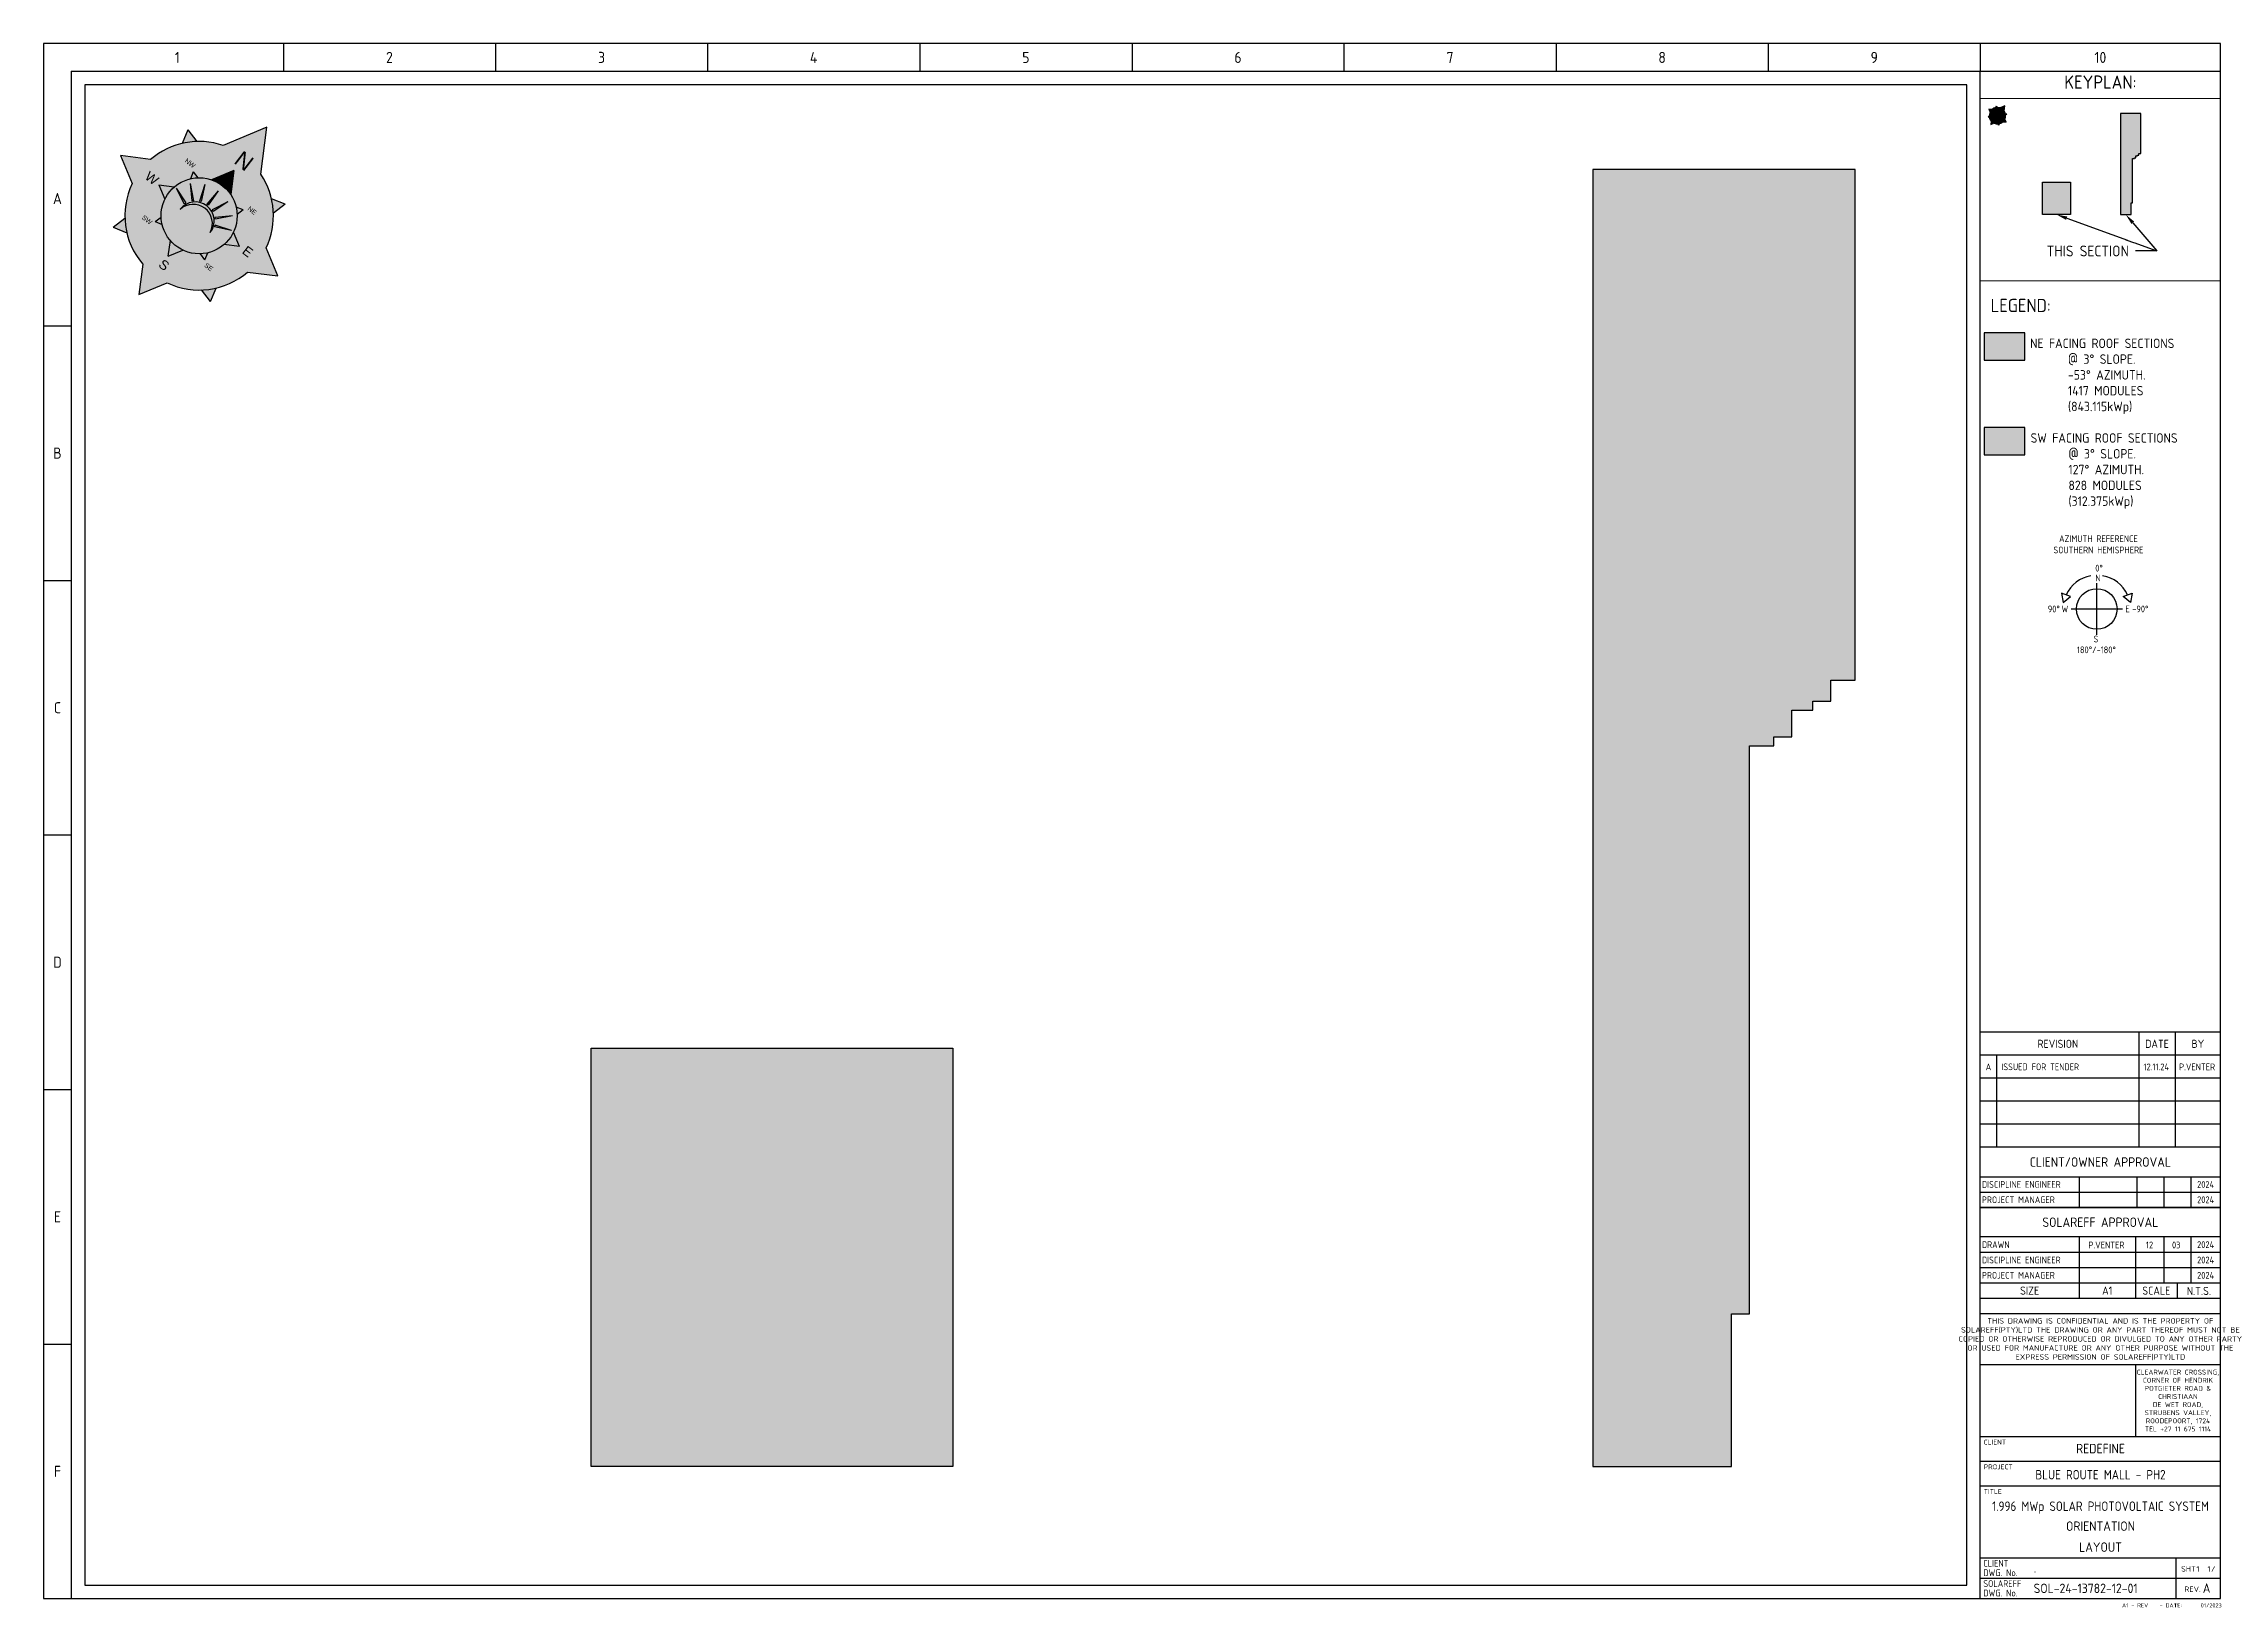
# Paper-space layout '2-01' of a CAD drawing. Header units: millimetres. Extents: x 0 to 805, y 1 to 579.
import ezdxf
from ezdxf import colors
from ezdxf.entities.mleader import LeaderData, LeaderLine
from ezdxf.enums import TextEntityAlignment as Align
from ezdxf.math import Vec2, Vec3

# ---------------------------------------------------------------- set-up
doc = ezdxf.new("R2010")
doc.units = ezdxf.units.MM
for name, color, linetype, lineweight in [('SOL-020 160 TEXT', 160, 'Continuous', 20), ('SOL-025 030 FRAME', 30, 'Continuous', 25), ('SOL-030 012 GEN3', 12, 'Continuous', 30), ('SOL-035 070 TEXT', 70, 'Continuous', 35), ('SOL-EQUIP', 7, 'Continuous', 35)]:
    doc.layers.add(name, color=color, linetype=linetype, lineweight=lineweight)
for name, color, linetype in [('SOL-EARTH', 7, 'Continuous'), ('SOL-GE', 7, 'Continuous'), ('SOL-ORIENTATION', 7, 'Continuous')]:
    doc.layers.add(name, color=color, linetype=linetype)
doc.styles.add('E18', font='isocp.shx', dxfattribs={"height": 1.8})
doc.styles.add('E20', font='ISOCP.SHX', dxfattribs={"height": 2})
doc.styles.add('E25', font='ISOCP.SHX', dxfattribs={"height": 2.5})
doc.styles.add('E30', font='ISOCP.SHX', dxfattribs={"height": 3})
doc.styles.add('E35', font='ISOCP.SHX', dxfattribs={"height": 3.5})
doc.styles.add('E50', font='isocp.shx', dxfattribs={"height": 5})
doc.styles.get("Standard").update_dxf_attribs({"font": 'arial.ttf'})

# ---------------------------------------------------------------- blocks, each defined once
blk = doc.blocks.new('Frame')
at = {"color": 7}
blk.add_line((805, 133.72), (716.18, 133.72), dxfattribs=at)
at = {"layer": 'SOL-025 030 FRAME', "color": 7}
for p, q in [((88.7, 575), (88.7, 564.73)), ((167.14, 575), (167.14, 564.73)), ((245.57, 575), (245.57, 564.73)), ((324.01, 575), (324.01, 564.73)), ((402.51, 575), (402.51, 564.73)), ((480.88, 575), (480.88, 564.73)), ((559.31, 575), (559.31, 564.73)), ((637.75, 575), (637.75, 564.73)), ((716.18, 575), (716.18, 564.73)), ((10.27, 564.73), (805, 564.73)), ((10.27, 564.73), (10.27, 0)), ((0, 470.61), (10.27, 470.61)), ((0, 376.49), (10.27, 376.49)), ((0, 282.37), (10.27, 282.37)), ((0, 188.24), (10.27, 188.24)), ((0, 94.12), (10.27, 94.12))]:
    blk.add_line(p, q, dxfattribs=at)
at = {"layer": 'SOL-030 012 GEN3', "color": 7}
for p, q in [((716.18, 0), (716.18, 564.73)), ((805, 209.4), (716.18, 209.4)), ((764.27, 209.4), (764.27, 209.39)), ((774.8, 209.4), (774.8, 166.9)), ((788.28, 209.4), (788.28, 166.9)), ((805, 200.9), (716.18, 200.9)), ((722.18, 200.9), (722.18, 166.9)), ((805, 192.4), (716.18, 192.4)), ((805, 183.9), (716.18, 183.9)), ((805, 175.4), (716.18, 175.4)), ((805, 166.9), (716.18, 166.9)), ((775.8, 166.9), (775.8, 166.9)), ((716.18, 155.98), (805, 155.98)), ((752.7, 155.98), (752.7, 144.64)), ((774.07, 155.98), (774.07, 144.64)), ((784.04, 155.98), (784.04, 144.64)), ((794.01, 155.98), (794.01, 144.64)), ((716.18, 150.31), (805, 150.31)), ((716.18, 150.31), (805, 150.31)), ((805, 144.64), (716.18, 144.64)), ((716.18, 144.64), (805, 144.64)), ((805, 144.64), (716.18, 144.64)), ((716.18, 144.64), (805, 144.64)), ((805, 133.72), (716.18, 133.72)), ((752.7, 133.72), (752.7, 111.06)), ((773.55, 133.72), (773.55, 111.06)), ((784.04, 133.72), (784.04, 116.72)), ((794.01, 133.72), (794.01, 116.72)), ((716.18, 128.06), (805, 128.06)), ((716.18, 122.39), (805, 122.39)), ((716.18, 116.72), (805, 116.72)), ((789.03, 116.72), (789.03, 111.06)), ((716.18, 111.06), (805, 111.06)), ((716.18, 105.39), (805, 105.39)), ((805, 86.5), (716.18, 86.5)), ((716.18, 60), (805, 60)), ((716.18, 50.88), (805, 50.88)), ((716.18, 41.75), (805, 41.75)), ((805, 15), (716.18, 15)), ((788.65, 0), (788.65, 15)), ((805, 7.5), (716.18, 7.5))]:
    blk.add_line(p, q, dxfattribs=at)
at = {"layer": 'SOL-030 012 GEN3', "color": 7, "transparency": 33554687}
blk.add_line((773.55, 86.5), (773.55, 60), dxfattribs=at)
at = {"layer": 'SOL-030 012 GEN3', "color": 7}
blk.add_lwpolyline([(0, 0), (805, 0), (805, 575), (0, 575)], close=True, dxfattribs=at)
at = {"color": 7, "style": 'E25'}
for s, p in [('DISCIPLINE ENGINEER', (716.78, 153.14)), ('PROJECT MANAGER', (716.78, 147.48)), ('DRAWN', (716.78, 130.89)), ('DISCIPLINE ENGINEER', (716.78, 125.22)), ('PROJECT MANAGER', (716.78, 119.56)), ('CLIENT', (717.31, 13.07)), ('DWG. No.', (717.31, 9.57)), ('SOLAREFF', (717.31, 5.57)), ('DWG. No.', (717.31, 2.07))]:
    blk.add_text(s, height=2.5, dxfattribs=at).set_placement(p, align=Align.MIDDLE_LEFT)
for p in [(799.51, 153.14), (799.51, 147.48), (799.51, 130.89), (799.51, 125.22), (799.51, 119.56)]:
    blk.add_text('2024', height=2.5, dxfattribs=at).set_placement(p, align=Align.MIDDLE)
at = {"color": 7, "style": 'E20'}
for s, p in [('SHT    /', (790.45, 10)), ('REV.', (791.65, 2.5))]:
    blk.add_text(s, height=2, dxfattribs=at).set_placement(p)
at = {"color": 7, "style": 'E18'}
blk.add_text('A1 - REV    - DATE:             ', height=1.5, dxfattribs=at).set_placement((804.5, -2.5), align=Align.MIDDLE_RIGHT)
at = {"color": 7, "insert": (760.59, 95.94), "char_height": 2, "width": 86.7773, "attachment_point": 5, "style": 'E18'}
blk.add_mtext('THIS DRAWING IS CONFIDENTIAL AND IS THE PROPERTY OF SOLAREFF(PTY)LTD THE DRAWING OR ANY PART THEREOF MUST NOT BE COPIED OR OTHERWISE REPRODUCED OR DIVULGED TO ANY OTHER PARTY OR USED FOR MANUFACTURE OR ANY OTHER PURPOSE WITHOUT THE EXPRESS PERMISSION OF SOLAREFF(PTY)LTD', dxfattribs=at)
at = {"color": 7, "transparency": 33554687, "insert": (789.28, 73.25), "char_height": 1.8, "width": 30.0658, "attachment_point": 5, "style": 'E20'}
blk.add_mtext('{\\Fgeniso12|c0;CLEARWATER CROSSING, CORNER OF HENDRIK POTGIETER ROAD & CHRISTIAAN \\PDE WET ROAD, \\PSTRUBENS VALLEY, \\PROODEPOORT, 1724\\P\\pxqc;TEL +27 11 675 1114}', dxfattribs=at)
at = {"color": 7, "char_height": 1.8, "attachment_point": 4, "line_spacing_factor": 0.9, "style": 'E18'}
for s, width, insert in [('\\pxt4;CLIENT', 11.0288, (717.46, 57.87)), ('\\pxt4;PROJECT', 21.4457, (717.46, 48.73)), ('\\pxt4;TITLE', 21.4457, (717.46, 39.61))]:
    blk.add_mtext_dynamic_manual_height_columns(s, width=width, gutter_width=12.5, heights=[0], dxfattribs=dict(at, insert=insert))
at = {"color": 7}
for tag, height, style, p in [('A', 2.5, 'E25', (719.2, 196.62)), ('REV1DATE', 2.5, 'E25', (781.26, 196.62)), ('REV1BY', 2.5, 'E25', (796.36, 196.62)), ('B', 2.5, 'E25', (719.2, 188.12)), ('REV2DATE', 2.5, 'E25', (781.26, 188.12)), ('REV2BY', 2.5, 'E25', (796.36, 188.12)), ('C', 2.5, 'E25', (719.2, 179.62)), ('REV3DATE', 2.5, 'E25', (781.26, 179.62)), ('REV3BY', 2.5, 'E25', (796.36, 179.62)), ('D', 2.5, 'E25', (719.2, 171.12)), ('REV4DATE', 2.5, 'E25', (781.26, 171.12)), ('REV4BY', 2.5, 'E25', (796.36, 171.12)), ('DRAWNBY', 2.5, 'E25', (762.82, 130.77)), ('DRAWNDAY', 2.5, 'E25', (778.78, 130.77)), ('DRAWNMO', 2.5, 'E25', (788.65, 130.77)), ('DISC.ENG.', 2.5, 'E25', (762.82, 125.1)), ('DISCDAY', 2.5, 'E25', (778.78, 125.1)), ('DISCMO', 2.5, 'E25', (788.65, 125.1)), ('PROJ.MAN.', 2.5, 'E25', (762.82, 119.43)), ('PROJ.DAY', 2.5, 'E25', (778.78, 119.43)), ('PROJ.MO', 2.5, 'E25', (788.65, 119.43)), ('SCALE', 3, 'E30', (797.02, 113.78)), ('CLIENT', 3.5, 'E35', (760.64, 55.5)), ('DESCRIPTION', 3.5, 'E35', (760.64, 26.81)), ('TYPE', 3.5, 'E35', (760.64, 19.06))]:
    blk.add_attdef(tag, text='', height=height, dxfattribs=dict(at, style=style)).set_placement(p, align=Align.MIDDLE_CENTER)
at = {"color": 7, "style": 'E25'}
for tag, p in [('REV1D', (723.98, 197.89)), ('REV2D', (723.98, 189.39)), ('REV3D', (723.98, 180.89)), ('REV4D', (723.98, 172.39))]:
    blk.add_attdef(tag, text='', height=2.5, dxfattribs=at).set_placement(p, align=Align.TOP_LEFT)
at = {"color": 7, "style": 'E35', "width": 0.95}
for tag, p in [('PROJECT', (760.64, 45.84)), ('TITLE', (760.64, 34.18))]:
    blk.add_attdef(tag, text='', height=3.5, dxfattribs=at).set_placement(p, align=Align.MIDDLE_CENTER)
at = {"color": 7}
for tag, p, height, style in [('CLIENT#', (735.95, 9.59), 3.5, 'E35'), ('SHT#', (796.1, 9.97), 2, 'E20'), ('OF', (800.18, 9.98), 2, 'E20'), ('DWG#', (735.9, 2.07), 3.5, 'E35'), ('REV#', (798.47, 2.14), 3.5, 'E35'), ('FREV#', (787.94, -3.24), 1.5, 'E18'), ('FREVDATE', (797.7, -3.25), 1.5, 'E18')]:
    blk.add_attdef(tag, p, '', height=height, dxfattribs=dict(at, style=style))
at = {"layer": 'SOL-025 030 FRAME', "color": 7, "style": 'E20'}
for s, height, p in [('1', 4.11, (49.49, 569.87)), ('2', 4.11, (127.92, 569.87)), ('3', 4.11, (206.36, 569.87)), ('4', 4.11, (284.79, 569.87)), ('5', 4.11, (363.25, 569.87)), ('6', 4.11, (441.69, 569.87)), ('7', 4.11, (520.1, 569.87)), ('8', 4.11, (598.53, 569.87)), ('9', 4.11, (676.97, 569.87)), ('10', 4.107, (760.59, 569.87)), ('A', 4.11, (5.13, 517.67)), ('B', 4.11, (5.13, 423.55)), ('C', 4.11, (5.13, 329.43)), ('D', 4.11, (5.13, 235.31)), ('E', 4.11, (5.13, 141.18)), ('F', 4.11, (5.13, 47.06))]:
    blk.add_text(s, height=height, dxfattribs=at).set_placement(p, align=Align.MIDDLE)
at = {"layer": 'SOL-035 070 TEXT', "color": 7, "style": 'E30'}
for s, p in [('DATE', (781.54, 205.15)), ('BY', (796.64, 205.15)), ('A1', (763.13, 113.89))]:
    blk.add_text(s, height=3, dxfattribs=at).set_placement(p, align=Align.MIDDLE)
for s, p in [('SIZE', (734.44, 113.89)), ('SCALE', (781.29, 113.89))]:
    blk.add_text(s, height=3, dxfattribs=at).set_placement(p, align=Align.MIDDLE_CENTER)
at = {"layer": 'SOL-035 070 TEXT', "color": 7, "insert": (744.87, 205.15), "char_height": 3, "width": 32.0462, "attachment_point": 5, "line_spacing_factor": 0.9, "style": 'E30'}
blk.add_mtext('REVISION', dxfattribs=at)
at = {"layer": 'SOL-035 070 TEXT', "color": 7, "char_height": 3.5, "attachment_point": 5, "style": 'E50'}
for s, width, insert in [('CLIENT/OWNER APPROVAL', 70.2749, (760.59, 161.44)), ('SOLAREFF APPROVAL', 68.642, (760.59, 139.18))]:
    blk.add_mtext_dynamic_manual_height_columns(s, width=width, gutter_width=12.5, heights=[0], dxfattribs=dict(at, insert=insert))
blk = doc.blocks.new('Solareff-North')
at = {"true_color": 0x991b1e}
h = blk.add_hatch(color=244, dxfattribs=at)
h.dxf.hatch_style = 1
h.paths.add_polyline_path([(0, 9000), (-1913, 5687, -0.1636701), (1913, 5687)])
h = blk.add_hatch(color=244, dxfattribs=at)
h.dxf.hatch_style = 1
h.paths.add_polyline_path([(-3000, -1020, -0.8333333), (3000, -1020, 1)])
h.paths.add_polyline_path([(-5497, 1257), (-3006, 79, -0.0211628), (-2902, 329)])
h.paths.add_polyline_path([(-2356, 1145, -0.0211628), (-2165, 1337), (-4207, 3188)])
h.paths.add_polyline_path([(-2277, 4477), (-1349, 1882, -0.0211628), (-1098, 1986)])
h.paths.add_polyline_path([(135, 2177), (0, 4930), (-135, 2177, -0.0211628)])
h.paths.add_polyline_path([(1098, 1986, -0.0211628), (1349, 1882), (2277, 4477)])
h.paths.add_polyline_path([(2165, 1337, -0.0211628), (2356, 1145), (4207, 3188)])
h.paths.add_polyline_path([(3006, 79), (5497, 1257), (2902, 329, -0.0211628)])
for p, q in [((0, 9000), (-1913, 5687)), ((0, 9000), (1913, 5687)), ((-4950, 4950), (-3801, 4642)), ((-4950, 4950), (-4642, 3801)), ((-2277, 4477), (-1098, 1986)), ((-2277, 4477), (-1349, 1882)), ((0, 4930), (-135, 2177)), ((0, 4930), (135, 2177)), ((2277, 4477), (1098, 1986)), ((2277, 4477), (1349, 1882)), ((4950, 4950), (3801, 4642)), ((4950, 4950), (4642, 3801)), ((-8000, 0), (-5873, 1228)), ((-5497, 1257), (-3006, 79)), ((-5497, 1257), (-2902, 329)), ((-4207, 3188), (-2356, 1145)), ((-4207, 3188), (-2165, 1337)), ((4207, 3188), (2165, 1337)), ((4207, 3188), (2356, 1145)), ((5497, 1257), (2902, 329)), ((5497, 1257), (3006, 79)), ((8000, 0), (5873, 1228)), ((-8000, 0), (-5873, -1228)), ((8000, 0), (5873, -1228)), ((-4950, -4950), (-4642, -3801)), ((-4950, -4950), (-3801, -4642)), ((0, -8000), (-1228, -5873)), ((0, -8000), (1228, -5873)), ((4950, -4950), (3801, -4642)), ((4950, -4950), (4642, -3801))]:
    blk.add_line(p, q)
blk.add_circle((0, 0), 6000)
for centre, radius, start, end in [((0, -1020), 3200, 155.07528, 159.92472), ((0, -1020), 3000, 0, 180), ((0, -1570), 3050, 10.38886, 169.61114), ((0, -1020), 3200, 132.57528, 137.42472), ((0, -1020), 3200, 110.07528, 114.92472), ((0, -1020), 3200, 87.57528, 92.42472), ((0, -1020), 3200, 65.07528, 69.92472), ((0, -1020), 3200, 42.57528, 47.42472), ((0, -1020), 3200, 20.07528, 24.92472)]:
    blk.add_arc(centre, radius, start, end)
for s, insert, char_height, attachment_point in [('{\\C251;N}', (-876, 12425), 2500, 1), ('{\\C251;NW}', (-5298, 6097), 750, 3), ('{\\C251;NE}', (5419, 6097), 750, 1), ('{\\C251;W}', (-10521, 921), 1500, 1), ('{\\C251;E}', (8822, 921), 1500, 1), ('{\\C251;SW}', (-5298, -5888), 750, 9), ('{\\C251;SE}', (5419, -5888), 750, 7), ('{\\C251;S}', (-380, -8783), 1500, 1)]:
    blk.add_mtext_dynamic_manual_height_columns(s, width=2328.06, gutter_width=12.5, heights=[0], dxfattribs=dict(insert=insert, char_height=char_height, attachment_point=attachment_point))
blk = doc.blocks.new('Azimuth_South')
for p, q in [((0, -9.5), (0, 9.5)), ((-9.5, 0), (9.5, 0))]:
    blk.add_line(p, q)
for points in [[(-13.03, 5.81), (-12.43, 2.4), (-9.78, 4.62)], [(13.03, 5.81), (12.43, 2.4), (9.78, 4.62)]]:
    blk.add_lwpolyline(points, close=True)
blk.add_circle((0, 0), 7.5)
for start, end in [(100, 155.41143), (24.58857, 80)]:
    blk.add_arc((0, 0), 12.5, start, end)
at = {"char_height": 2.5, "style": 'E25'}
for s, width, insert, attachment_point in [('\\pxqc;AZIMUTH REFERENCE\\PSOUTHERN HEMISPHERE', 36.3413, (-17.56, 27.25), 1), ('0%%D', 3.2565, (-0.57, 16.35), 1), ('N', 3.2565, (-0.57, 12.74), 1), ('90%%D', 3.2565, (-13.65, 1.28), 3), ('W', 3.2565, (-10.55, 1.28), 3), ('E', 3.2565, (10.55, 1.28), 1), ('-90%%D', 3.2565, (13.1, 1.28), 1), ('180%%D/-180%%D', 3.2565, (-7.37, -16.35), 7), ('S', 3.2565, (0.58, -9.85), 3)]:
    blk.add_mtext_dynamic_manual_height_columns(s, width=width, gutter_width=12.5, heights=[0], dxfattribs=dict(at, insert=insert, attachment_point=attachment_point))

psp = doc.layouts.new('2-01')

# ---------------------------------------------------------------- hatches: boundary and pattern name
at = {"transparency": 33554687}
h = psp.add_hatch(color=256, dxfattribs=at)
h.dxf.hatch_style = 1
h.set_gradient(color1=(192, 192, 192), name='SPHERICAL')
h.paths.add_polyline_path([(722.41, 555.13), (722.04, 555.6), (721.82, 555.05, -0.049655)], flags=17)
h.paths.add_polyline_path([(725.47, 552.82, -0.049655), (725.56, 552.23), (726.03, 552.6)], flags=17)
h.paths.add_polyline_path([(723.25, 549.16, -0.049655), (722.65, 549.08), (723.02, 548.61)], flags=17)
h.paths.add_polyline_path([(719.59, 551.39, -0.049655), (719.51, 551.98), (719.04, 551.61)], flags=17)
edge = h.paths.add_edge_path()
edge.add_line((719.31, 554.53), (719.79, 553.39))
edge.add_arc((722.53, 552.11), 3.03, 154.81031, 221.18969)
edge.add_line((720.25, 550.11), (720.1, 548.88))
edge.add_line((720.1, 548.88), (721.24, 549.37))
edge.add_arc((722.53, 552.11), 3.03, 244.81031, 311.18969)
edge.add_line((724.52, 549.83), (725.75, 549.68))
edge.add_line((725.75, 549.68), (725.27, 550.82))
edge.add_arc((722.53, 552.11), 3.03, -25.18969, 34.40962)
edge.add_line((725.03, 553.82), (725.26, 555.73))
edge.add_line((725.26, 555.73), (723.49, 554.98))
edge.add_arc((722.53, 552.11), 3.03, 71.59038, 131.18969)
edge.add_line((720.54, 554.38), (719.31, 554.53))
h = psp.add_hatch(color=256, dxfattribs=at)
h.dxf.hatch_style = 1
h.set_gradient(color1=(192, 192, 192), name='SPHERICAL')
h.paths.add_polyline_path([(56.63, 542.54), (53.32, 546.85), (51.24, 541.82, -0.049655)], flags=17)
h.paths.add_polyline_path([(84.28, 521.39, -0.049655), (84.99, 516), (89.31, 519.32)])
h.paths.add_polyline_path([(63.85, 488.36, -0.049655), (58.45, 487.64), (61.77, 483.33)])
h.paths.add_polyline_path([(30.81, 508.79, -0.049655), (30.09, 514.18), (25.78, 510.86)])
edge = h.paths.add_edge_path()
edge.add_line((28.46, 537.34), (32.77, 526.96))
edge.add_arc((57.54, 515.09), 27.47, 154.3911, 220.77047)
edge.add_line((36.74, 497.15), (35.29, 486))
edge.add_line((35.29, 486), (45.67, 490.32))
edge.add_arc((57.54, 515.09), 27.47, 244.3911, 310.77047)
edge.add_line((75.48, 494.29), (86.63, 492.84))
edge.add_line((86.63, 492.84), (82.31, 503.22))
edge.add_arc((57.54, 515.09), 27.47, 334.3911, 393.9904)
edge.add_line((80.32, 530.44), (82.58, 547.81))
edge.add_line((82.58, 547.81), (66.41, 541.09))
edge.add_arc((57.54, 515.09), 27.47, 71.17116, 130.77047)
edge.add_line((39.61, 535.89), (28.46, 537.34))
at = {"layer": 'SOL-ORIENTATION', "true_color": 0x139b48, "transparency": 33554623}
h = psp.add_hatch(color=114, dxfattribs=at)
h.dxf.hatch_style = 1
h.paths.add_polyline_path([(669.92, 532.19), (572.94, 532.19), (572.94, 52.61), (624.19, 52.61), (624.19, 109.12), (630.87, 109.12), (630.87, 319.07), (639.81, 319.07), (639.81, 322.38), (646.49, 322.38), (646.49, 332.31), (654.29, 332.31), (654.29, 335.63), (660.98, 335.63), (660.98, 343.32), (669.92, 343.32)])
h = psp.add_hatch(color=114, dxfattribs=at)
h.dxf.hatch_style = 1
h.paths.add_polyline_path([(732.64, 461.74), (732.64, 471.74), (717.64, 471.74), (717.64, 461.74)])
at = {"layer": 'SOL-ORIENTATION', "true_color": 0xf8991e, "transparency": 33554623}
h = psp.add_hatch(color=30, dxfattribs=at)
h.dxf.hatch_style = 1
h.paths.add_polyline_path([(732.64, 426.74), (732.64, 436.74), (717.64, 436.74), (717.64, 426.74)])
h = psp.add_hatch(color=30, dxfattribs=at)
h.dxf.hatch_style = 1
h.paths.add_polyline_path([(336.25, 207.29), (202.48, 207.29), (202.48, 52.61), (336.25, 52.61)])

# ---------------------------------------------------------------- linework, layer by layer
for p, q in [((722.04, 555.6), (721.82, 555.05)), ((722.04, 555.6), (722.41, 555.13)), ((719.04, 551.61), (719.51, 551.98)), ((719.04, 551.61), (719.59, 551.39)), ((723.02, 548.61), (722.65, 549.08)), ((723.02, 548.61), (723.25, 549.16)), ((726.03, 552.6), (725.47, 552.82)), ((726.03, 552.6), (725.56, 552.23)), ((53.32, 546.85), (51.24, 541.82)), ((53.32, 546.85), (56.63, 542.54)), ((89.31, 519.32), (84.28, 521.39)), ((89.31, 519.32), (84.99, 516)), ((25.78, 510.86), (30.09, 514.18)), ((25.78, 510.86), (30.81, 508.79)), ((61.77, 483.33), (58.45, 487.64)), ((61.77, 483.33), (63.85, 488.36))]:
    psp.add_line(p, q)
psp.add_lwpolyline([(15.27, 563.44), (15.27, 8.77), (711.18, 8.77), (711.18, 563.5), (15.27, 563.44)], close=True)
for points in [[(719.31, 554.53), (719.79, 553.39, 0.298015), (720.25, 550.11), (720.1, 548.88), (721.24, 549.37, 0.298015), (724.52, 549.83), (725.75, 549.68), (725.27, 550.82, 0.266076), (725.03, 553.82), (725.26, 555.73), (723.49, 554.98, 0.266076), (720.54, 554.38)], [(28.46, 537.34), (32.77, 526.96, 0.298015), (36.74, 497.15), (35.29, 486), (45.67, 490.32, 0.298015), (75.48, 494.29), (86.63, 492.84), (82.31, 503.22, 0.266076), (80.32, 530.44), (82.58, 547.81), (66.41, 541.09, 0.266076), (39.61, 535.89)]]:
    psp.add_lwpolyline(points, format="xyb", close=True)
at = {"layer": 'SOL-ORIENTATION'}
psp.add_lwpolyline([(572.94, 532.19), (572.94, 52.61), (624.19, 52.61), (624.19, 109.12), (630.87, 109.12), (630.87, 319.07), (639.81, 319.07), (639.81, 322.38), (646.49, 322.38), (646.49, 332.31), (654.29, 332.31), (654.29, 335.63), (660.98, 335.63), (660.98, 343.32), (669.92, 343.32), (669.92, 532.19), (572.94, 532.19)], dxfattribs=at)
at = {"layer": 'SOL-ORIENTATION', "color": 7}
for points in [[(717.64, 461.74), (732.64, 461.74), (732.64, 471.74), (717.64, 471.74)], [(717.64, 426.74), (732.64, 426.74), (732.64, 436.74), (717.64, 436.74)]]:
    psp.add_lwpolyline(points, close=True, dxfattribs=at)
at = {"layer": 'SOL-ORIENTATION'}
psp.add_lwpolyline([(202.48, 207.29), (336.25, 207.29), (336.25, 52.61), (202.48, 52.61)], close=True, dxfattribs=at)

# ---------------------------------------------------------------- block references
for p, xscale, yscale, zscale, rotation in [((722.53, 552.11), 0.0002582576286016068, 0.0002582576286016068, 0.0002582576286016068, 323), ((57.54, 515.09), 0.00234375, 0.00234375, 0.00234375, 322.580781784638)]:
    psp.add_blockref('Solareff-North', p, dxfattribs=dict(xscale=xscale, yscale=yscale, zscale=zscale, rotation=rotation))
psp.add_blockref('Azimuth_South', (759.27, 369.69))
at = {"layer": 'SOL-025 030 FRAME'}
ref = psp.add_blockref('Frame', (0, 3.77), dxfattribs=at)
ref.add_attrib('CLIENT', 'REDEFINE', dxfattribs={"layer": '0', "color": 7, "height": 3.5, "style": 'E35'}).set_placement((760.64, 59.26), align=Align.MIDDLE_CENTER)
ref.add_attrib('PROJECT', 'BLUE ROUTE MALL - PH2', dxfattribs={"layer": '0', "color": 7, "height": 3.5, "style": 'E35', "width": 0.95}).set_placement((760.64, 49.6), align=Align.MIDDLE_CENTER)
ref.add_attrib('TITLE', '1.996 MWp SOLAR PHOTOVOLTAIC SYSTEM', dxfattribs={"layer": '0', "color": 7, "height": 3.5, "style": 'E35', "width": 0.95}).set_placement((760.64, 37.95), align=Align.MIDDLE_CENTER)
ref.add_attrib('DESCRIPTION', 'ORIENTATION', dxfattribs={"layer": '0', "color": 7, "height": 3.5, "style": 'E35'}).set_placement((760.64, 30.58), align=Align.MIDDLE_CENTER)
ref.add_attrib('TYPE', 'LAYOUT', dxfattribs={"layer": '0', "color": 7, "height": 3.5, "style": 'E35'}).set_placement((760.64, 22.82), align=Align.MIDDLE_CENTER)
ref.add_attrib('REV#', 'A', (798.47, 5.91), dxfattribs={"layer": '0', "color": 7, "height": 3.5, "style": 'E35'})
ref.add_attrib('DWG#', 'SOL-24-13782-12-01', (735.9, 5.83), dxfattribs={"layer": '0', "color": 7, "height": 3.5, "style": 'E35'})
ref.add_attrib('CLIENT#', '.', (735.95, 13.36), dxfattribs={"layer": '0', "color": 7, "height": 3.5, "style": 'E35'})
ref.add_attrib('DRAWNBY', 'P.VENTER', dxfattribs={"layer": '0', "color": 7, "height": 2.5, "style": 'E25'}).set_placement((762.82, 134.53), align=Align.MIDDLE_CENTER)
ref.add_attrib('DRAWNDAY', '12', dxfattribs={"layer": '0', "color": 7, "height": 2.5, "style": 'E25'}).set_placement((778.78, 134.53), align=Align.MIDDLE_CENTER)
ref.add_attrib('DRAWNMO', '03', dxfattribs={"layer": '0', "color": 7, "height": 2.5, "style": 'E25'}).set_placement((788.65, 134.53), align=Align.MIDDLE_CENTER)
ref.add_attrib('A', 'A', dxfattribs={"layer": '0', "color": 7, "height": 2.5, "style": 'E25'}).set_placement((719.2, 200.39), align=Align.MIDDLE_CENTER)
ref.add_attrib('REV1D', 'ISSUED FOR TENDER', dxfattribs={"layer": '0', "color": 7, "height": 2.5, "style": 'E25'}).set_placement((723.98, 201.66), align=Align.TOP_LEFT)
ref.add_attrib('REV1DATE', '12.11.24', dxfattribs={"layer": '0', "color": 7, "height": 2.5, "style": 'E25'}).set_placement((781.26, 200.39), align=Align.MIDDLE_CENTER)
ref.add_attrib('REV1BY', 'P.VENTER', dxfattribs={"layer": '0', "color": 7, "height": 2.5, "style": 'E25'}).set_placement((796.36, 200.39), align=Align.MIDDLE_CENTER)
ref.add_attrib('SCALE', 'N.T.S.', dxfattribs={"layer": '0', "color": 7, "height": 3, "style": 'E30'}).set_placement((797.02, 117.55), align=Align.MIDDLE_CENTER)
ref.add_attrib('FREVDATE', '01/2023', (797.7, 0.52), dxfattribs={"layer": '0', "color": 7, "height": 1.5, "style": 'E18'})
ref.add_attrib('FREV#', '11', (787.94, 0.52), dxfattribs={"layer": '0', "color": 7, "height": 1.5, "style": 'E18'})
ref.add_attrib('SHT#', '1', (796.1, 13.73), dxfattribs={"layer": '0', "color": 7, "height": 2, "style": 'E20'})
ref.add_attrib('OF', '1', (800.18, 13.74), dxfattribs={"layer": '0', "color": 7, "height": 2, "style": 'E20'})

# ---------------------------------------------------------------- texts
at = {"layer": 'SOL-020 160 TEXT', "color": 7, "char_height": 3.5, "attachment_point": 1, "style": 'E25'}
for s, width, insert in [('NE FACING ROOF SECTIONS\\P^I@ 3%%D SLOPE.\\P^I-53%%D AZIMUTH.\\P^I1417 MODULES \\P^I(843.115kWp)', 77.0158, (734.61, 469.67)), ('SW FACING ROOF SECTIONS\\P^I@ 3%%D SLOPE.\\P^I127%%D AZIMUTH.\\P^I828 MODULES ^I^I^I(312.375kWp)', 70.0026, (734.79, 434.67))]:
    psp.add_mtext_dynamic_manual_height_columns(s, width=width, gutter_width=12.5, heights=[30], dxfattribs=dict(at, insert=insert))
at = {"layer": 'SOL-035 070 TEXT', "color": 7, "char_height": 4.9, "style": 'E35'}
for s, insert, attachment_point in [('KEYPLAN:', (760.59, 564.5), 5), ('LEGEND:', (720.02, 484.36), 1)]:
    psp.add_mtext_dynamic_manual_height_columns(s, width=58.75, gutter_width=12.5, heights=[0], dxfattribs=dict(at, insert=insert, attachment_point=attachment_point))

# ---------------------------------------------------------------- viewports
at = {"layer": '0'}
vp = psp.add_viewport(center=(363.23, 286.13), size=(695.92, 554.7321), view_center_point=(1805720.875, -736285.635), view_height=194156.25224, dxfattribs=at)
vp.dxf.flags = 0x10000  # cut along an outline
vp.dxf.clipping_boundary_handle = psp.add_lwpolyline([(15.27, 563.44), (15.27, 8.77), (711.18, 8.77), (711.18, 563.5), (15.27, 563.44)], format="xyb", close=True, dxfattribs={"invisible": 1}).dxf.handle
psp.add_viewport(center=(760.59, 524.77), size=(88.82, 67.451), view_center_point=(191532.159, -385999.214), view_height=303529.46247, status=3, dxfattribs=at)

# ---------------------------------------------------------------- next in the draw order: leaders
at = {"layer": 'SOL-EQUIP'}
ml = psp.add_multileader_mtext('Standard', dxfattribs=at)
ml.set_content('THIS SECTION', color=256, style='E50')
ml.set_leader_properties()
ml.build(insert=Vec2(0, 0))
ctx = ml.context
ctx.base_point, ctx.plane_origin = Vec3(738.73, 502.07), Vec3(857.58, 506.17)
notes = []
notes.append((ctx, [(1, (1, 1, 0), (781.53, 502.07), (-1, 0), 8, [(0, [(744.38, 515.54)], 0, []), (1, [(769.98, 515.54)], 0, [])])]))
ctx.mtext.insert, ctx.mtext.flow_direction = Vec3(740.73, 504.07), 5
ctx.mtext.has_bg_fill, ctx.mtext.bg_color, ctx.mtext.bg_scale_factor, ctx.mtext.bg_transparency, ctx.mtext.use_window_bg_color = 1, -1027028792, 1.5, 0, 1
for ctx, leaders in notes:
    for number, flags, end, landing, length, lines in leaders:
        leader = LeaderData()
        leader.index, (leader.has_last_leader_line, leader.has_dogleg_vector, leader.attachment_direction) = number, flags
        leader.last_leader_point, leader.dogleg_vector, leader.dogleg_length = Vec3(end), Vec3(landing), length
        for number, points, colour, breaks in lines:
            line = LeaderLine()
            line.index, line.vertices, line.color, line.breaks = number, Vec3.list(points), colors.encode_raw_color(colour), breaks
            leader.lines.append(line)
        ctx.leaders.append(leader)

# ---------------------------------------------------------------- next in the draw order: hatches: boundary and pattern name
at = {"layer": 'SOL-EARTH', "transparency": 33554636}
h = psp.add_hatch(color=1, dxfattribs=at)
h.dxf.hatch_style = 1
h.paths.add_polyline_path([(749.58, 527.57), (739.18, 527.57), (739.18, 515.54), (749.58, 515.54)])
h.paths.add_polyline_path([(773.71, 537.29), (774.32, 537.29), (774.32, 537.55), (774.84, 537.55), (774.84, 538.15), (775.53, 538.15), (775.53, 552.84), (767.99, 552.84), (767.99, 515.54), (771.98, 515.54), (771.98, 519.93), (772.5, 519.93), (772.5, 536.26), (773.19, 536.26), (773.19, 536.52), (773.71, 536.52)])

# ---------------------------------------------------------------- next in the draw order: linework, layer by layer
at = {"layer": 'SOL-GE'}
psp.add_lwpolyline([(767.99, 552.84), (767.99, 515.54), (771.98, 515.54), (771.98, 519.93), (772.5, 519.93), (772.5, 536.26), (773.19, 536.26), (773.19, 536.52), (773.71, 536.52), (773.71, 537.29), (774.32, 537.29), (774.32, 537.55), (774.84, 537.55), (774.84, 538.15), (775.53, 538.15), (775.53, 552.84), (767.99, 552.84)], dxfattribs=at)
psp.add_lwpolyline([(739.18, 527.57), (749.58, 527.57), (749.58, 515.54), (739.18, 515.54)], close=True, dxfattribs=at)

doc.saveas('drawing.dxf')
